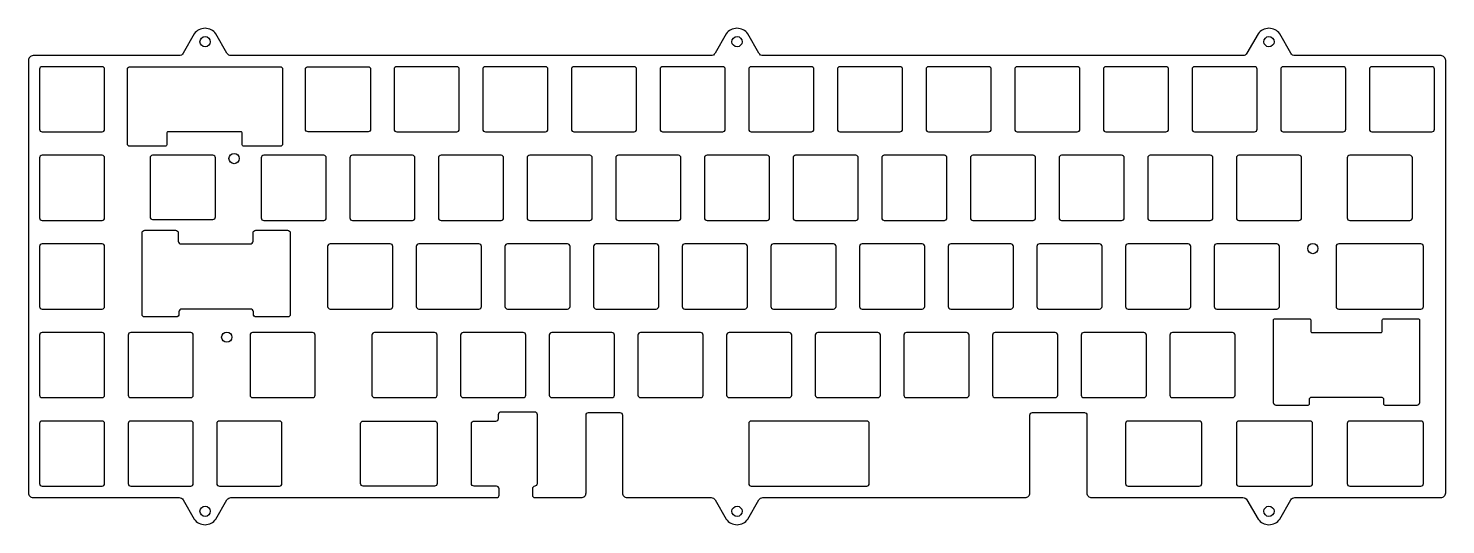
# Model space of a CAD drawing. Header units: millimetres. Extents: x -306 to -1, y -132 to -25.
import ezdxf

# ---------------------------------------------------------------- set-up
doc = ezdxf.new("R2010")
doc.units = ezdxf.units.MM
doc.layers.get('0').update_dxf_attribs({"linetype": 'CONTINUOUS'})

msp = doc.modelspace()

# ---------------------------------------------------------------- linework, layer by layer
for points in [[(-178, -124.69, 0.414214), (-177, -125.69), (-158.96, -125.69, -0.268559), (-158.1, -126.19), (-155.72, -130.32, 0.515061), (-151.04, -130.32), (-148.67, -126.19, -0.268559), (-147.81, -125.69), (-91.46, -125.69, 0.414214), (-90.46, -124.69), (-90.46, -107.95, -0.414214), (-89.91, -107.4), (-78.75, -107.4, -0.414214), (-78.2, -107.95), (-78.2, -124.69, 0.414214), (-77.2, -125.69), (-44.66, -125.69, -0.268559), (-43.8, -126.19), (-41.43, -130.32, 0.515061), (-36.74, -130.32), (-34.37, -126.19, -0.268559), (-33.51, -125.69), (-2.11, -125.69, 0.414214), (-1.11, -124.69), (-1.11, -31.67, 0.414214), (-2.11, -30.67), (-33.5, -30.67, -0.269457), (-34.37, -30.16), (-36.75, -25.99, 0.512053), (-41.42, -25.99), (-43.8, -30.16, -0.269457), (-44.67, -30.67), (-147.8, -30.67, -0.269457), (-148.67, -30.16), (-151.05, -25.99, 0.512053), (-155.72, -25.99), (-158.1, -30.16, -0.269457), (-158.97, -30.67), (-262.1, -30.67, -0.269457), (-262.97, -30.16), (-265.35, -25.99, 0.512051), (-270.02, -25.99), (-272.4, -30.16, -0.269457), (-273.27, -30.67), (-304.65, -30.67, 0.414214), (-305.65, -31.67), (-305.65, -124.69, 0.414214), (-304.65, -125.69), (-273.26, -125.69, -0.268559), (-272.4, -126.19), (-270.03, -130.32, 0.51506), (-265.34, -130.32), (-262.97, -126.19, -0.268559), (-262.11, -125.69), (-205.01, -125.69, 0.414214), (-204.51, -125.19), (-204.51, -123.8, 0.414214), (-205.06, -123.25), (-209.89, -123.25, -0.414214), (-210.44, -122.7), (-210.44, -109.8, -0.414214), (-209.89, -109.25), (-205.18, -109.25, 0.414214), (-204.63, -108.7), (-204.63, -107.8, -0.414214), (-204.08, -107.25), (-196.89, -107.25, -0.414214), (-196.34, -107.8), (-196.34, -122.71, -0.392722), (-196.85, -123.25, 0.392722), (-197.36, -123.8), (-197.36, -125.19, 0.414214), (-196.86, -125.69), (-186.82, -125.69, 0.414214), (-185.82, -124.69), (-185.82, -107.95, -0.414214), (-185.27, -107.4), (-178.55, -107.4, -0.414214), (-178, -107.95)], [(-289.26, -33.6, 0.414214), (-289.81, -33.05), (-302.71, -33.05, 0.414214), (-303.26, -33.6), (-303.26, -46.5, 0.414214), (-302.71, -47.05), (-289.81, -47.05, 0.414214), (-289.26, -46.5)], [(-283.81, -33.05), (-251.56, -33.05, -0.414214), (-251.01, -33.6), (-251.01, -49.64, -0.414214), (-251.51, -50.14), (-259.38, -50.14, -0.414214), (-259.68, -49.84), (-259.68, -47.35, 0.414214), (-259.98, -47.05), (-275.63, -47.05, 0.414214), (-275.93, -47.35), (-275.93, -49.84, -0.414214), (-276.23, -50.14), (-283.86, -50.14, -0.414214), (-284.36, -49.64), (-284.36, -33.6, -0.414214)], [(-245.56, -33.05), (-232.66, -33.05, -0.414214), (-232.11, -33.6), (-232.11, -46.5, -0.414214), (-232.66, -47.05), (-245.56, -47.05, -0.414214), (-246.11, -46.5), (-246.11, -33.6, -0.414214)], [(-213.06, -33.6, 0.414214), (-213.61, -33.05), (-226.51, -33.05, 0.414214), (-227.06, -33.6), (-227.06, -46.5, 0.414214), (-226.51, -47.05), (-213.61, -47.05, 0.414214), (-213.06, -46.5)], [(-194.01, -33.6, 0.414214), (-194.56, -33.05), (-207.46, -33.05, 0.414214), (-208.01, -33.6), (-208.01, -46.5, 0.414214), (-207.46, -47.05), (-194.56, -47.05, 0.414214), (-194.01, -46.5)], [(-174.96, -33.6, 0.414214), (-175.51, -33.05), (-188.41, -33.05, 0.414214), (-188.96, -33.6), (-188.96, -46.5, 0.414214), (-188.41, -47.05), (-175.51, -47.05, 0.414214), (-174.96, -46.5)], [(-169.91, -46.5, 0.414214), (-169.36, -47.05), (-156.46, -47.05, 0.414214), (-155.91, -46.5), (-155.91, -33.6, 0.414214), (-156.46, -33.05), (-169.36, -33.05, 0.414214), (-169.91, -33.6)], [(-150.86, -46.5, 0.414214), (-150.31, -47.05), (-137.41, -47.05, 0.414214), (-136.86, -46.5), (-136.86, -33.6, 0.414214), (-137.41, -33.05), (-150.31, -33.05, 0.414214), (-150.86, -33.6)], [(-117.81, -33.6, 0.414214), (-118.36, -33.05), (-131.26, -33.05, 0.414214), (-131.81, -33.6), (-131.81, -46.5, 0.414214), (-131.26, -47.05), (-118.36, -47.05, 0.414214), (-117.81, -46.5)], [(-98.76, -33.6, 0.414214), (-99.31, -33.05), (-112.21, -33.05, 0.414214), (-112.76, -33.6), (-112.76, -46.5, 0.414214), (-112.21, -47.05), (-99.31, -47.05, 0.414214), (-98.76, -46.5)], [(-79.71, -33.6, 0.414214), (-80.26, -33.05), (-93.16, -33.05, 0.414214), (-93.71, -33.6), (-93.71, -46.5, 0.414214), (-93.16, -47.05), (-80.26, -47.05, 0.414214), (-79.71, -46.5)], [(-74.66, -46.5, 0.414214), (-74.11, -47.05), (-61.21, -47.05, 0.414214), (-60.66, -46.5), (-60.66, -33.6, 0.414214), (-61.21, -33.05), (-74.11, -33.05, 0.414214), (-74.66, -33.6)], [(-55.61, -46.5, 0.414214), (-55.06, -47.05), (-42.16, -47.05, 0.414214), (-41.61, -46.5), (-41.61, -33.6, 0.414214), (-42.16, -33.05), (-55.06, -33.05, 0.414214), (-55.61, -33.6)], [(-36.56, -46.5, 0.414214), (-36.01, -47.05), (-23.11, -47.05, 0.414214), (-22.56, -46.5), (-22.56, -33.6, 0.414214), (-23.11, -33.05), (-36.01, -33.05, 0.414214), (-36.56, -33.6)], [(-3.51, -33.6, 0.414214), (-4.06, -33.05), (-16.96, -33.05, 0.414214), (-17.51, -33.6), (-17.51, -46.5, 0.414214), (-16.96, -47.05), (-4.06, -47.05, 0.414214), (-3.51, -46.5)], [(-289.26, -52.65, 0.414214), (-289.81, -52.1), (-302.71, -52.1, 0.414214), (-303.26, -52.65), (-303.26, -65.55, 0.414214), (-302.71, -66.1), (-289.81, -66.1, 0.414214), (-289.26, -65.55)], [(-279.5, -65.35, 0.414214), (-278.95, -65.9), (-266, -65.9, 0.414214), (-265.45, -65.35), (-265.45, -52.65, 0.414214), (-266, -52.1), (-278.95, -52.1, 0.414214), (-279.5, -52.65)], [(-255.63, -65.55, 0.414214), (-255.08, -66.1), (-242.18, -66.1, 0.414214), (-241.63, -65.55), (-241.63, -52.65, 0.414214), (-242.18, -52.1), (-255.08, -52.1, 0.414214), (-255.63, -52.65)], [(-222.58, -52.65, 0.414214), (-223.13, -52.1), (-236.03, -52.1, 0.414214), (-236.58, -52.65), (-236.58, -65.55, 0.414214), (-236.03, -66.1), (-223.13, -66.1, 0.414214), (-222.58, -65.55)], [(-217.53, -65.55, 0.414214), (-216.98, -66.1), (-204.08, -66.1, 0.414214), (-203.53, -65.55), (-203.53, -52.65, 0.414214), (-204.08, -52.1), (-216.98, -52.1, 0.414214), (-217.53, -52.65)], [(-198.48, -65.55, 0.414214), (-197.93, -66.1), (-185.03, -66.1, 0.414214), (-184.48, -65.55), (-184.48, -52.65, 0.414214), (-185.03, -52.1), (-197.93, -52.1, 0.414214), (-198.48, -52.65)], [(-165.43, -52.65, 0.414214), (-165.98, -52.1), (-178.88, -52.1, 0.414214), (-179.43, -52.65), (-179.43, -65.55, 0.414214), (-178.88, -66.1), (-165.98, -66.1, 0.414214), (-165.43, -65.55)], [(-146.38, -52.65, 0.414214), (-146.93, -52.1), (-159.83, -52.1, 0.414214), (-160.38, -52.65), (-160.38, -65.55, 0.414214), (-159.83, -66.1), (-146.93, -66.1, 0.414214), (-146.38, -65.55)], [(-127.33, -52.65, 0.414214), (-127.88, -52.1), (-140.78, -52.1, 0.414214), (-141.33, -52.65), (-141.33, -65.55, 0.414214), (-140.78, -66.1), (-127.88, -66.1, 0.414214), (-127.33, -65.55)], [(-122.28, -65.55, 0.414214), (-121.73, -66.1), (-108.83, -66.1, 0.414214), (-108.28, -65.55), (-108.28, -52.65, 0.414214), (-108.83, -52.1), (-121.73, -52.1, 0.414214), (-122.28, -52.65)], [(-103.23, -65.55, 0.414214), (-102.68, -66.1), (-89.78, -66.1, 0.414214), (-89.23, -65.55), (-89.23, -52.65, 0.414214), (-89.78, -52.1), (-102.68, -52.1, 0.414214), (-103.23, -52.65)], [(-70.18, -52.65, 0.414214), (-70.73, -52.1), (-83.63, -52.1, 0.414214), (-84.18, -52.65), (-84.18, -65.55, 0.414214), (-83.63, -66.1), (-70.73, -66.1, 0.414214), (-70.18, -65.55)], [(-65.13, -65.55, 0.414214), (-64.58, -66.1), (-51.68, -66.1, 0.414214), (-51.13, -65.55), (-51.13, -52.65, 0.414214), (-51.68, -52.1), (-64.58, -52.1, 0.414214), (-65.13, -52.65)], [(-32.08, -52.65, 0.414214), (-32.63, -52.1), (-45.53, -52.1, 0.414214), (-46.08, -52.65), (-46.08, -65.55, 0.414214), (-45.53, -66.1), (-32.63, -66.1, 0.414214), (-32.08, -65.55)], [(-8.27, -52.65, 0.414214), (-8.82, -52.1), (-21.72, -52.1, 0.414214), (-22.27, -52.65), (-22.27, -65.55, 0.414214), (-21.72, -66.1), (-8.82, -66.1, 0.414214), (-8.27, -65.55)], [(-249.92, -86.85), (-256.7, -86.85, -0.414214), (-257.3, -86.25), (-257.3, -85.75, 0.414214), (-257.9, -85.15), (-272.7, -85.15, 0.414214), (-273.3, -85.75), (-273.3, -86.25, -0.414214), (-273.9, -86.85), (-280.67, -86.85, -0.414214), (-281.22, -86.3), (-281.22, -68.8, -0.414214), (-280.62, -68.2), (-274.05, -68.2, -0.414214), (-273.45, -68.8), (-273.45, -70.55, 0.414214), (-272.85, -71.15), (-257.97, -71.15, 0.414214), (-257.37, -70.55), (-257.37, -68.8, -0.414214), (-256.77, -68.2), (-249.97, -68.2, -0.414214), (-249.37, -68.8), (-249.37, -86.3, -0.414214)], [(-289.26, -71.7, 0.414214), (-289.81, -71.15), (-302.71, -71.15, 0.414214), (-303.26, -71.7), (-303.26, -84.6, 0.414214), (-302.71, -85.15), (-289.81, -85.15, 0.414214), (-289.26, -84.6)], [(-227.35, -71.7, 0.414214), (-227.9, -71.15), (-240.8, -71.15, 0.414214), (-241.35, -71.7), (-241.35, -84.6, 0.414214), (-240.8, -85.15), (-227.9, -85.15, 0.414214), (-227.35, -84.6)], [(-222.3, -84.6, 0.414214), (-221.75, -85.15), (-208.85, -85.15, 0.414214), (-208.3, -84.6), (-208.3, -71.7, 0.414214), (-208.85, -71.15), (-221.75, -71.15, 0.414214), (-222.3, -71.7)], [(-189.25, -71.7, 0.414214), (-189.8, -71.15), (-202.7, -71.15, 0.414214), (-203.25, -71.7), (-203.25, -84.6, 0.414214), (-202.7, -85.15), (-189.8, -85.15, 0.414214), (-189.25, -84.6)], [(-170.2, -71.7, 0.414214), (-170.75, -71.15), (-183.65, -71.15, 0.414214), (-184.2, -71.7), (-184.2, -84.6, 0.414214), (-183.65, -85.15), (-170.75, -85.15, 0.414214), (-170.2, -84.6)], [(-151.15, -71.7, 0.414214), (-151.7, -71.15), (-164.6, -71.15, 0.414214), (-165.15, -71.7), (-165.15, -84.6, 0.414214), (-164.6, -85.15), (-151.7, -85.15, 0.414214), (-151.15, -84.6)], [(-132.1, -71.7, 0.414214), (-132.65, -71.15), (-145.55, -71.15, 0.414214), (-146.1, -71.7), (-146.1, -84.6, 0.414214), (-145.55, -85.15), (-132.65, -85.15, 0.414214), (-132.1, -84.6)], [(-127.05, -84.6, 0.414214), (-126.5, -85.15), (-113.6, -85.15, 0.414214), (-113.05, -84.6), (-113.05, -71.7, 0.414214), (-113.6, -71.15), (-126.5, -71.15, 0.414214), (-127.05, -71.7)], [(-108, -84.6, 0.414214), (-107.45, -85.15), (-94.55, -85.15, 0.414214), (-94, -84.6), (-94, -71.7, 0.414214), (-94.55, -71.15), (-107.45, -71.15, 0.414214), (-108, -71.7)], [(-74.95, -71.7, 0.414214), (-75.5, -71.15), (-88.4, -71.15, 0.414214), (-88.95, -71.7), (-88.95, -84.6, 0.414214), (-88.4, -85.15), (-75.5, -85.15, 0.414214), (-74.95, -84.6)], [(-69.9, -84.6, 0.414214), (-69.35, -85.15), (-56.45, -85.15, 0.414214), (-55.9, -84.6), (-55.9, -71.7, 0.414214), (-56.45, -71.15), (-69.35, -71.15, 0.414214), (-69.9, -71.7)], [(-36.85, -71.7, 0.414214), (-37.4, -71.15), (-50.3, -71.15, 0.414214), (-50.85, -71.7), (-50.85, -84.6, 0.414214), (-50.3, -85.15), (-37.4, -85.15, 0.414214), (-36.85, -84.6)], [(-24.65, -84.6, 0.414214), (-24.1, -85.15), (-6.44, -85.15, 0.414214), (-5.89, -84.6), (-5.89, -71.7, 0.414214), (-6.44, -71.15), (-24.1, -71.15, 0.414214), (-24.65, -71.7)], [(-30.12, -104.2, 0.414214), (-30.42, -104.5), (-30.42, -105.58, -0.414214), (-30.72, -105.88), (-37.55, -105.88, -0.414214), (-38.1, -105.33), (-38.1, -87.55, -0.414214), (-37.8, -87.25), (-30.4, -87.25, -0.414214), (-30.1, -87.55), (-30.1, -89.9, 0.414214), (-29.8, -90.2), (-15.03, -90.2, 0.414214), (-14.73, -89.9), (-14.73, -87.55, -0.414214), (-14.43, -87.25), (-7.03, -87.25, -0.414214), (-6.73, -87.55), (-6.73, -105.33, -0.414214), (-7.28, -105.88), (-14.12, -105.88, -0.414214), (-14.42, -105.58), (-14.42, -104.5, 0.414214), (-14.72, -104.2)], [(-289.26, -90.75, 0.414214), (-289.81, -90.2), (-302.71, -90.2, 0.414214), (-303.26, -90.75), (-303.26, -103.65, 0.414214), (-302.71, -104.2), (-289.81, -104.2, 0.414214), (-289.26, -103.65)], [(-270.21, -90.75, 0.414214), (-270.76, -90.2), (-283.66, -90.2, 0.414214), (-284.21, -90.75), (-284.21, -103.65, 0.414214), (-283.66, -104.2), (-270.76, -104.2, 0.414214), (-270.21, -103.65)], [(-258.02, -103.65, 0.414214), (-257.47, -104.2), (-244.57, -104.2, 0.414214), (-244.02, -103.65), (-244.02, -90.75, 0.414214), (-244.57, -90.2), (-257.47, -90.2, 0.414214), (-258.02, -90.75)], [(-217.82, -90.75, 0.414214), (-218.37, -90.2), (-231.27, -90.2, 0.414214), (-231.82, -90.75), (-231.82, -103.65, 0.414214), (-231.27, -104.2), (-218.37, -104.2, 0.414214), (-217.82, -103.65)], [(-212.77, -103.65, 0.414214), (-212.22, -104.2), (-199.32, -104.2, 0.414214), (-198.77, -103.65), (-198.77, -90.75, 0.414214), (-199.32, -90.2), (-212.22, -90.2, 0.414214), (-212.77, -90.75)], [(-193.72, -103.65, 0.414214), (-193.17, -104.2), (-180.27, -104.2, 0.414214), (-179.72, -103.65), (-179.72, -90.75, 0.414214), (-180.27, -90.2), (-193.17, -90.2, 0.414214), (-193.72, -90.75)], [(-160.67, -90.75, 0.414214), (-161.22, -90.2), (-174.12, -90.2, 0.414214), (-174.67, -90.75), (-174.67, -103.65, 0.414214), (-174.12, -104.2), (-161.22, -104.2, 0.414214), (-160.67, -103.65)], [(-155.62, -103.65, 0.414214), (-155.07, -104.2), (-142.17, -104.2, 0.414214), (-141.62, -103.65), (-141.62, -90.75, 0.414214), (-142.17, -90.2), (-155.07, -90.2, 0.414214), (-155.62, -90.75)], [(-122.57, -90.75, 0.414214), (-123.12, -90.2), (-136.02, -90.2, 0.414214), (-136.57, -90.75), (-136.57, -103.65, 0.414214), (-136.02, -104.2), (-123.12, -104.2, 0.414214), (-122.57, -103.65)], [(-103.52, -90.75, 0.414214), (-104.07, -90.2), (-116.97, -90.2, 0.414214), (-117.52, -90.75), (-117.52, -103.65, 0.414214), (-116.97, -104.2), (-104.07, -104.2, 0.414214), (-103.52, -103.65)], [(-98.47, -103.65, 0.414214), (-97.92, -104.2), (-85.02, -104.2, 0.414214), (-84.47, -103.65), (-84.47, -90.75, 0.414214), (-85.02, -90.2), (-97.92, -90.2, 0.414214), (-98.47, -90.75)], [(-78.87, -90.2, 0.414214), (-79.42, -90.75), (-79.42, -103.65, 0.414214), (-78.87, -104.2), (-65.97, -104.2, 0.414214), (-65.42, -103.65), (-65.42, -90.75, 0.414214), (-65.97, -90.2)], [(-60.37, -103.65, 0.414214), (-59.82, -104.2), (-46.92, -104.2, 0.414214), (-46.37, -103.65), (-46.37, -90.75, 0.414214), (-46.92, -90.2), (-59.82, -90.2, 0.414214), (-60.37, -90.75)], [(-289.26, -109.8, 0.414214), (-289.81, -109.25), (-302.71, -109.25, 0.414214), (-303.26, -109.8), (-303.26, -122.7, 0.414214), (-302.71, -123.25), (-289.81, -123.25, 0.414214), (-289.26, -122.7)], [(-270.21, -109.8, 0.414214), (-270.76, -109.25), (-283.66, -109.25, 0.414214), (-284.21, -109.8), (-284.21, -122.7, 0.414214), (-283.66, -123.25), (-270.76, -123.25, 0.414214), (-270.21, -122.7)], [(-265.16, -122.7, 0.414214), (-264.61, -123.25), (-251.71, -123.25, 0.414214), (-251.16, -122.7), (-251.16, -109.8, 0.414214), (-251.71, -109.25), (-264.61, -109.25, 0.414214), (-265.16, -109.8)], [(-218.37, -123.25), (-233.7, -123.25, -0.414214), (-234.25, -122.7), (-234.25, -109.8, -0.414214), (-233.7, -109.25), (-218.37, -109.25, -0.414214), (-217.82, -109.8), (-217.82, -122.7, -0.414214)], [(-150.86, -122.7, 0.414214), (-150.31, -123.25), (-125.5, -123.25, 0.414214), (-124.95, -122.7), (-124.95, -109.8, 0.414214), (-125.5, -109.25), (-150.31, -109.25, 0.414214), (-150.86, -109.8)], [(-69.9, -122.7, 0.414214), (-69.35, -123.25), (-54.07, -123.25, 0.414214), (-53.52, -122.7), (-53.52, -109.8, 0.414214), (-54.07, -109.25), (-69.35, -109.25, 0.414214), (-69.9, -109.8)], [(-29.7, -109.8, 0.414214), (-30.25, -109.25), (-45.53, -109.25, 0.414214), (-46.08, -109.8), (-46.08, -122.7, 0.414214), (-45.53, -123.25), (-30.25, -123.25, 0.414214), (-29.7, -122.7)], [(-5.89, -109.8, 0.414214), (-6.44, -109.25), (-21.72, -109.25, 0.414214), (-22.27, -109.8), (-22.27, -122.7, 0.414214), (-21.72, -123.25), (-6.44, -123.25, 0.414214), (-5.89, -122.7)]]:
    msp.add_lwpolyline(points, format="xyb", close=True)
for centre in [(-267.68, -27.67), (-153.38, -27.67), (-39.08, -27.67), (-261.45, -52.8), (-29.65, -72.15), (-263.02, -91.2), (-267.68, -128.65), (-153.38, -128.65), (-39.08, -128.65)]:
    msp.add_circle(centre, 1.1)

doc.saveas('drawing.dxf')
